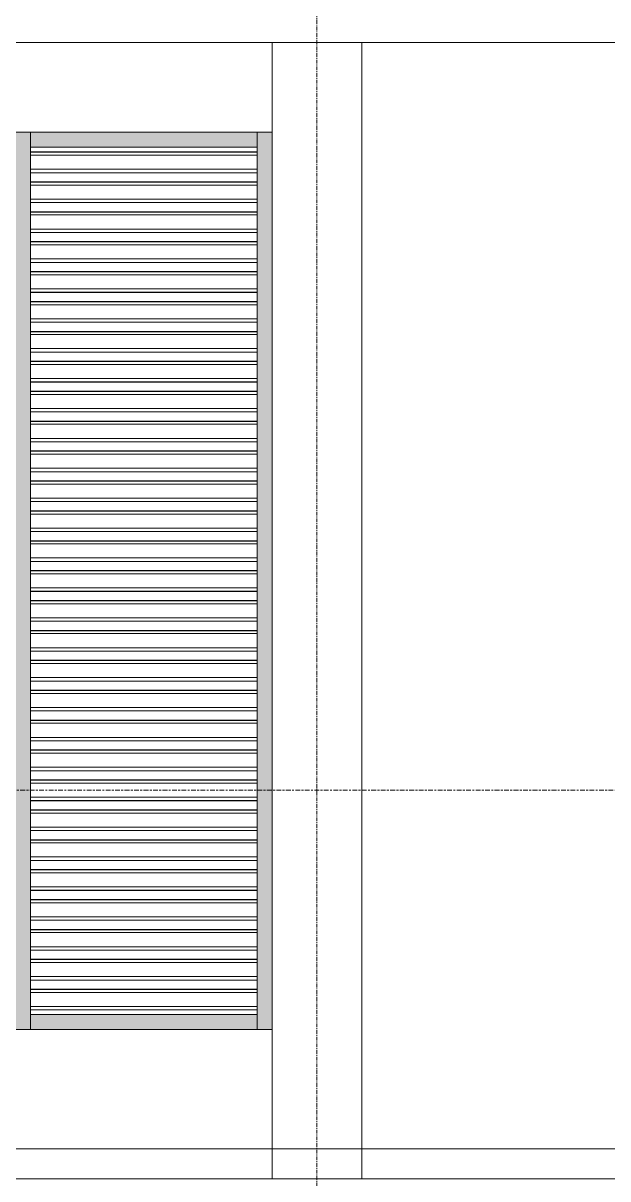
# Model space of a CAD drawing. Header units: millimetres. Extents: x 68650 to 268645, y -2410 to 17645.
# Drawn here: x 138215 to 140172, y 900 to 4765 of the extents above; entities that cross this region are included whole.
import ezdxf

# ---------------------------------------------------------------- set-up
doc = ezdxf.new("R2010")
doc.units = ezdxf.units.MM
doc.linetypes.add('Centre', pattern=[31.75, 6.35, -4.7625, 15.875, -4.7625])
doc.linetypes.add('Grid Line', pattern=[22.225, 12.7, -3.175, 3.175, -3.175])
for name, color, linetype, lineweight in [('A-FLOR', 192, 'Continuous', 18), ('A-FLOR-FNSH-1', 7, 'Continuous', 18), ('A-FLOR-LEVL-2', 51, 'Centre', 9), ('A-GLAZ-CWMG', 51, 'Continuous', 18), ('A-GLAZ-CWMG-3', 254, 'Continuous', 18), ('A-WALL', 113, 'Continuous', 18), ('S-COLS', 52, 'Continuous', 18), ('S-GRID-1', 1, 'Grid Line', 9)]:
    doc.layers.add(name, color=color, linetype=linetype, lineweight=lineweight)

# ---------------------------------------------------------------- blocks, each defined once
blk = doc.blocks.new('Rectangular Mullion - 50 x 100mm-2492465-TKCS_NHÀ MÁY PHÁT ĐIỆN - MẶT ĐỨNG 1')
at = {"layer": 'A-GLAZ-CWMG-3'}
blk.add_hatch(color=256, dxfattribs=at).paths.add_polyline_path([(-78144.2, 4350), (-78144.2, 4400), (-78902.6, 4400), (-78902.6, 4350), (-78575.9, 4350)])
at = {"layer": 'A-GLAZ-CWMG'}
for p, q in [((-78902.6, 4350), (-78902.6, 4400)), ((-78144.2, 4400), (-78902.6, 4400)), ((-78144.2, 4400), (-78144.2, 4350)), ((-78144.2, 4350), (-78902.6, 4350))]:
    blk.add_line(p, q, dxfattribs=at)
blk = doc.blocks.new('Rectangular Mullion - 50 x 100mm-2492467-TKCS_NHÀ MÁY PHÁT ĐIỆN - MẶT ĐỨNG 1')
at = {"layer": 'A-GLAZ-CWMG-3'}
blk.add_hatch(color=256, dxfattribs=at).paths.add_polyline_path([(-77260.9, 1400), (-76502.6, 1400), (-76502.6, 1450), (-77260.9, 1450)])
at = {"layer": 'A-GLAZ-CWMG'}
for p, q in [((-77260.9, 1400), (-77260.9, 1450)), ((-77260.9, 1450), (-76502.6, 1450)), ((-76502.6, 1450), (-76502.6, 1400)), ((-77260.9, 1400), (-76502.6, 1400))]:
    blk.add_line(p, q, dxfattribs=at)
blk = doc.blocks.new('Rectangular Mullion - 50 x 100mm-2333210-TKCS_NHÀ MÁY PHÁT ĐIỆN - MẶT ĐỨNG 1')
at = {"layer": 'A-GLAZ-CWMG-3'}
blk.add_hatch(color=256, dxfattribs=at).paths.add_polyline_path([(-76452.564287, 4300), (-76452.564287, 4400), (-76502.564287, 4400), (-76502.564287, 4300)])
at = {"layer": 'A-GLAZ-CWMG'}
for p, q in [((-76502.564287, 4400), (-76452.564287, 4400)), ((-76502.564287, 4300), (-76502.564287, 4400)), ((-76452.564287, 4300), (-76452.564287, 4400))]:
    blk.add_line(p, q, dxfattribs=at)
blk = doc.blocks.new('Rectangular Mullion - 50 x 100mm-2333211-TKCS_NHÀ MÁY PHÁT ĐIỆN - MẶT ĐỨNG 1')
at = {"layer": 'A-GLAZ-CWMG-3'}
blk.add_hatch(color=256, dxfattribs=at).paths.add_polyline_path([(-76452.564287, 1400), (-76452.564287, 1500), (-76502.564287, 1500), (-76502.564287, 1400)])
at = {"layer": 'A-GLAZ-CWMG'}
for p, q in [((-76502.564287, 1400), (-76502.564287, 1500)), ((-76452.564287, 1400), (-76452.564287, 1500)), ((-76452.564287, 1400), (-76502.564287, 1400))]:
    blk.add_line(p, q, dxfattribs=at)
blk = doc.blocks.new('Rectangular Mullion - 50 x 100mm-2333212-TKCS_NHÀ MÁY PHÁT ĐIỆN - MẶT ĐỨNG 1')
at = {"layer": 'A-GLAZ-CWMG-3'}
blk.add_hatch(color=256, dxfattribs=at).paths.add_polyline_path([(-76452.564287, 1500), (-76452.564287, 1600), (-76502.564287, 1600), (-76502.564287, 1500)])
at = {"layer": 'A-GLAZ-CWMG'}
for p, q in [((-76502.564287, 1500), (-76502.564287, 1600)), ((-76452.564287, 1500), (-76452.564287, 1600))]:
    blk.add_line(p, q, dxfattribs=at)
blk = doc.blocks.new('Rectangular Mullion - MULLION LA SACH-2492469-TKCS_NHÀ MÁY PHÁT ĐIỆN - MẶT ĐỨNG 1')
at = {"layer": 'A-GLAZ-CWMG'}
for p, q in [((-76502.6, 1534.3), (-77260.9, 1534.3)), ((-76502.6, 1533.3), (-77260.9, 1533.3)), ((-76502.6, 1533.2), (-77260.9, 1533.2)), ((-76502.6, 1523.5), (-77260.9, 1523.5)), ((-76502.6, 1476.5), (-77260.9, 1476.5)), ((-76502.6, 1465), (-77260.9, 1465)), ((-76502.6, 1464.8), (-77260.9, 1464.8))]:
    blk.add_line(p, q, dxfattribs=at)
blk = doc.blocks.new('Rectangular Mullion - 50 x 100mm-2333204-TKCS_NHÀ MÁY PHÁT ĐIỆN - MẶT ĐỨNG 1')
at = {"layer": 'A-GLAZ-CWMG-3'}
blk.add_hatch(color=256, dxfattribs=at).paths.add_polyline_path([(-77310.9, 1400), (-77260.9, 1400), (-77260.9, 1500), (-77310.9, 1500)])
at = {"layer": 'A-GLAZ-CWMG'}
for p, q in [((-77310.9, 1500), (-77310.9, 1400)), ((-77260.9, 1500), (-77260.9, 1400)), ((-77260.9, 1400), (-77310.9, 1400))]:
    blk.add_line(p, q, dxfattribs=at)
blk = doc.blocks.new('Rectangular Mullion - 50 x 100mm-2333205-TKCS_NHÀ MÁY PHÁT ĐIỆN - MẶT ĐỨNG 1')
at = {"layer": 'A-GLAZ-CWMG-3'}
blk.add_hatch(color=256, dxfattribs=at).paths.add_polyline_path([(-77310.9, 1500), (-77260.9, 1500), (-77260.9, 1600), (-77310.9, 1600)])
at = {"layer": 'A-GLAZ-CWMG'}
for p, q in [((-77310.9, 1600), (-77310.9, 1500)), ((-77260.9, 1600), (-77260.9, 1500))]:
    blk.add_line(p, q, dxfattribs=at)
blk = doc.blocks.new('Rectangular Mullion - 50 x 100mm-2333206-TKCS_NHÀ MÁY PHÁT ĐIỆN - MẶT ĐỨNG 1')
at = {"layer": 'A-GLAZ-CWMG-3'}
blk.add_hatch(color=256, dxfattribs=at).paths.add_polyline_path([(-77310.9, 4300), (-77260.9, 4300), (-77260.9, 4400), (-77310.9, 4400)])
at = {"layer": 'A-GLAZ-CWMG'}
for p, q in [((-77310.9, 4400), (-77260.9, 4400)), ((-77310.9, 4400), (-77310.9, 4300)), ((-77260.9, 4400), (-77260.9, 4300))]:
    blk.add_line(p, q, dxfattribs=at)

msp = doc.modelspace()

# ---------------------------------------------------------------- linework, layer by layer
at = {"layer": 'A-FLOR'}
for p, q in [((144048.8, 4700), (126048.8, 4700)), ((126048.8, 1000), (144048.8, 1000))]:
    msp.add_line(p, q, dxfattribs=at)
at = {"layer": 'A-FLOR-FNSH-1'}
msp.add_line((145142, 900), (124848.8, 900), dxfattribs=at)
at = {"layer": 'A-FLOR-LEVL-2'}
msp.add_line((123653.4, 2200), (147058.7, 2200), dxfattribs=at)
at = {"layer": 'A-WALL'}
for p, q in [((139048.8, 4400), (139048.8, 4700)), ((139348.8, 4700), (139348.8, 900)), ((136548.8, 4400), (139048.8, 4400)), ((139048.8, 1400), (136548.8, 1400)), ((139048.8, 900), (139048.8, 1400))]:
    msp.add_line(p, q, dxfattribs=at)
at = {"layer": 'S-COLS'}
for p, q in [((139048.8, 4700), (139048.8, 900)), ((139348.8, 900), (139348.8, 4700))]:
    msp.add_line(p, q, dxfattribs=at)
at = {"layer": 'S-GRID-1'}
msp.add_line((139198.8, 140.2), (139198.8, 5540.9), dxfattribs=at)

# ---------------------------------------------------------------- block references
at = {"layer": 'A-GLAZ-CWMG'}
for name, p in [('Rectangular Mullion - 50 x 100mm-2333206-TKCS_NHÀ MÁY PHÁT ĐIỆN - MẶT ĐỨNG 1', (215501.3, 0)), ('Rectangular Mullion - 50 x 100mm-2492465-TKCS_NHÀ MÁY PHÁT ĐIỆN - MẶT ĐỨNG 1', (217143, 0)), ('Rectangular Mullion - 50 x 100mm-2333210-TKCS_NHÀ MÁY PHÁT ĐIỆN - MẶT ĐỨNG 1', (215501.3, 0)), ('Rectangular Mullion - MULLION LA SACH-2492469-TKCS_NHÀ MÁY PHÁT ĐIỆN - MẶT ĐỨNG 1', (215501.3, 2800)), ('Rectangular Mullion - 50 x 100mm-2333205-TKCS_NHÀ MÁY PHÁT ĐIỆN - MẶT ĐỨNG 1', (215501.3, 2700)), ('Rectangular Mullion - 50 x 100mm-2333212-TKCS_NHÀ MÁY PHÁT ĐIỆN - MẶT ĐỨNG 1', (215501.3, 2700)), ('Rectangular Mullion - MULLION LA SACH-2492469-TKCS_NHÀ MÁY PHÁT ĐIỆN - MẶT ĐỨNG 1', (215501.3, 2700)), ('Rectangular Mullion - 50 x 100mm-2333205-TKCS_NHÀ MÁY PHÁT ĐIỆN - MẶT ĐỨNG 1', (215501.3, 2600)), ('Rectangular Mullion - 50 x 100mm-2333212-TKCS_NHÀ MÁY PHÁT ĐIỆN - MẶT ĐỨNG 1', (215501.3, 2600)), ('Rectangular Mullion - 50 x 100mm-2333205-TKCS_NHÀ MÁY PHÁT ĐIỆN - MẶT ĐỨNG 1', (215501.3, 2500)), ('Rectangular Mullion - MULLION LA SACH-2492469-TKCS_NHÀ MÁY PHÁT ĐIỆN - MẶT ĐỨNG 1', (215501.3, 2600)), ('Rectangular Mullion - 50 x 100mm-2333212-TKCS_NHÀ MÁY PHÁT ĐIỆN - MẶT ĐỨNG 1', (215501.3, 2500)), ('Rectangular Mullion - MULLION LA SACH-2492469-TKCS_NHÀ MÁY PHÁT ĐIỆN - MẶT ĐỨNG 1', (215501.3, 2500)), ('Rectangular Mullion - 50 x 100mm-2333205-TKCS_NHÀ MÁY PHÁT ĐIỆN - MẶT ĐỨNG 1', (215501.3, 2400)), ('Rectangular Mullion - 50 x 100mm-2333212-TKCS_NHÀ MÁY PHÁT ĐIỆN - MẶT ĐỨNG 1', (215501.3, 2400)), ('Rectangular Mullion - MULLION LA SACH-2492469-TKCS_NHÀ MÁY PHÁT ĐIỆN - MẶT ĐỨNG 1', (215501.3, 2400)), ('Rectangular Mullion - 50 x 100mm-2333205-TKCS_NHÀ MÁY PHÁT ĐIỆN - MẶT ĐỨNG 1', (215501.3, 2300)), ('Rectangular Mullion - 50 x 100mm-2333212-TKCS_NHÀ MÁY PHÁT ĐIỆN - MẶT ĐỨNG 1', (215501.3, 2300)), ('Rectangular Mullion - MULLION LA SACH-2492469-TKCS_NHÀ MÁY PHÁT ĐIỆN - MẶT ĐỨNG 1', (215501.3, 2300)), ('Rectangular Mullion - 50 x 100mm-2333205-TKCS_NHÀ MÁY PHÁT ĐIỆN - MẶT ĐỨNG 1', (215501.3, 2200)), ('Rectangular Mullion - 50 x 100mm-2333212-TKCS_NHÀ MÁY PHÁT ĐIỆN - MẶT ĐỨNG 1', (215501.3, 2200)), ('Rectangular Mullion - MULLION LA SACH-2492469-TKCS_NHÀ MÁY PHÁT ĐIỆN - MẶT ĐỨNG 1', (215501.3, 2200)), ('Rectangular Mullion - 50 x 100mm-2333205-TKCS_NHÀ MÁY PHÁT ĐIỆN - MẶT ĐỨNG 1', (215501.3, 2100)), ('Rectangular Mullion - 50 x 100mm-2333212-TKCS_NHÀ MÁY PHÁT ĐIỆN - MẶT ĐỨNG 1', (215501.3, 2100)), ('Rectangular Mullion - MULLION LA SACH-2492469-TKCS_NHÀ MÁY PHÁT ĐIỆN - MẶT ĐỨNG 1', (215501.3, 2100)), ('Rectangular Mullion - 50 x 100mm-2333205-TKCS_NHÀ MÁY PHÁT ĐIỆN - MẶT ĐỨNG 1', (215501.3, 2000)), ('Rectangular Mullion - 50 x 100mm-2333212-TKCS_NHÀ MÁY PHÁT ĐIỆN - MẶT ĐỨNG 1', (215501.3, 2000)), ('Rectangular Mullion - MULLION LA SACH-2492469-TKCS_NHÀ MÁY PHÁT ĐIỆN - MẶT ĐỨNG 1', (215501.3, 2000)), ('Rectangular Mullion - 50 x 100mm-2333205-TKCS_NHÀ MÁY PHÁT ĐIỆN - MẶT ĐỨNG 1', (215501.3, 1900)), ('Rectangular Mullion - 50 x 100mm-2333212-TKCS_NHÀ MÁY PHÁT ĐIỆN - MẶT ĐỨNG 1', (215501.3, 1900)), ('Rectangular Mullion - MULLION LA SACH-2492469-TKCS_NHÀ MÁY PHÁT ĐIỆN - MẶT ĐỨNG 1', (215501.3, 1900)), ('Rectangular Mullion - 50 x 100mm-2333205-TKCS_NHÀ MÁY PHÁT ĐIỆN - MẶT ĐỨNG 1', (215501.3, 1800)), ('Rectangular Mullion - 50 x 100mm-2333212-TKCS_NHÀ MÁY PHÁT ĐIỆN - MẶT ĐỨNG 1', (215501.3, 1800)), ('Rectangular Mullion - MULLION LA SACH-2492469-TKCS_NHÀ MÁY PHÁT ĐIỆN - MẶT ĐỨNG 1', (215501.3, 1800)), ('Rectangular Mullion - 50 x 100mm-2333205-TKCS_NHÀ MÁY PHÁT ĐIỆN - MẶT ĐỨNG 1', (215501.3, 1700)), ('Rectangular Mullion - 50 x 100mm-2333212-TKCS_NHÀ MÁY PHÁT ĐIỆN - MẶT ĐỨNG 1', (215501.3, 1700)), ('Rectangular Mullion - MULLION LA SACH-2492469-TKCS_NHÀ MÁY PHÁT ĐIỆN - MẶT ĐỨNG 1', (215501.3, 1700)), ('Rectangular Mullion - 50 x 100mm-2333205-TKCS_NHÀ MÁY PHÁT ĐIỆN - MẶT ĐỨNG 1', (215501.3, 1600)), ('Rectangular Mullion - 50 x 100mm-2333212-TKCS_NHÀ MÁY PHÁT ĐIỆN - MẶT ĐỨNG 1', (215501.3, 1600)), ('Rectangular Mullion - MULLION LA SACH-2492469-TKCS_NHÀ MÁY PHÁT ĐIỆN - MẶT ĐỨNG 1', (215501.3, 1600)), ('Rectangular Mullion - 50 x 100mm-2333205-TKCS_NHÀ MÁY PHÁT ĐIỆN - MẶT ĐỨNG 1', (215501.3, 1500)), ('Rectangular Mullion - 50 x 100mm-2333212-TKCS_NHÀ MÁY PHÁT ĐIỆN - MẶT ĐỨNG 1', (215501.3, 1500)), ('Rectangular Mullion - MULLION LA SACH-2492469-TKCS_NHÀ MÁY PHÁT ĐIỆN - MẶT ĐỨNG 1', (215501.3, 1500)), ('Rectangular Mullion - 50 x 100mm-2333205-TKCS_NHÀ MÁY PHÁT ĐIỆN - MẶT ĐỨNG 1', (215501.3, 1400)), ('Rectangular Mullion - 50 x 100mm-2333212-TKCS_NHÀ MÁY PHÁT ĐIỆN - MẶT ĐỨNG 1', (215501.3, 1400)), ('Rectangular Mullion - 50 x 100mm-2333205-TKCS_NHÀ MÁY PHÁT ĐIỆN - MẶT ĐỨNG 1', (215501.3, 1300)), ('Rectangular Mullion - MULLION LA SACH-2492469-TKCS_NHÀ MÁY PHÁT ĐIỆN - MẶT ĐỨNG 1', (215501.3, 1400)), ('Rectangular Mullion - 50 x 100mm-2333212-TKCS_NHÀ MÁY PHÁT ĐIỆN - MẶT ĐỨNG 1', (215501.3, 1300)), ('Rectangular Mullion - MULLION LA SACH-2492469-TKCS_NHÀ MÁY PHÁT ĐIỆN - MẶT ĐỨNG 1', (215501.3, 1300)), ('Rectangular Mullion - 50 x 100mm-2333205-TKCS_NHÀ MÁY PHÁT ĐIỆN - MẶT ĐỨNG 1', (215501.3, 1200)), ('Rectangular Mullion - 50 x 100mm-2333212-TKCS_NHÀ MÁY PHÁT ĐIỆN - MẶT ĐỨNG 1', (215501.3, 1200)), ('Rectangular Mullion - MULLION LA SACH-2492469-TKCS_NHÀ MÁY PHÁT ĐIỆN - MẶT ĐỨNG 1', (215501.3, 1200)), ('Rectangular Mullion - 50 x 100mm-2333205-TKCS_NHÀ MÁY PHÁT ĐIỆN - MẶT ĐỨNG 1', (215501.3, 1100)), ('Rectangular Mullion - 50 x 100mm-2333212-TKCS_NHÀ MÁY PHÁT ĐIỆN - MẶT ĐỨNG 1', (215501.3, 1100)), ('Rectangular Mullion - MULLION LA SACH-2492469-TKCS_NHÀ MÁY PHÁT ĐIỆN - MẶT ĐỨNG 1', (215501.3, 1100)), ('Rectangular Mullion - 50 x 100mm-2333205-TKCS_NHÀ MÁY PHÁT ĐIỆN - MẶT ĐỨNG 1', (215501.3, 1000)), ('Rectangular Mullion - 50 x 100mm-2333212-TKCS_NHÀ MÁY PHÁT ĐIỆN - MẶT ĐỨNG 1', (215501.3, 1000)), ('Rectangular Mullion - MULLION LA SACH-2492469-TKCS_NHÀ MÁY PHÁT ĐIỆN - MẶT ĐỨNG 1', (215501.3, 1000)), ('Rectangular Mullion - 50 x 100mm-2333205-TKCS_NHÀ MÁY PHÁT ĐIỆN - MẶT ĐỨNG 1', (215501.3, 900)), ('Rectangular Mullion - 50 x 100mm-2333212-TKCS_NHÀ MÁY PHÁT ĐIỆN - MẶT ĐỨNG 1', (215501.3, 900)), ('Rectangular Mullion - 50 x 100mm-2333205-TKCS_NHÀ MÁY PHÁT ĐIỆN - MẶT ĐỨNG 1', (215501.3, 800)), ('Rectangular Mullion - MULLION LA SACH-2492469-TKCS_NHÀ MÁY PHÁT ĐIỆN - MẶT ĐỨNG 1', (215501.3, 900)), ('Rectangular Mullion - 50 x 100mm-2333212-TKCS_NHÀ MÁY PHÁT ĐIỆN - MẶT ĐỨNG 1', (215501.3, 800)), ('Rectangular Mullion - MULLION LA SACH-2492469-TKCS_NHÀ MÁY PHÁT ĐIỆN - MẶT ĐỨNG 1', (215501.3, 800)), ('Rectangular Mullion - 50 x 100mm-2333205-TKCS_NHÀ MÁY PHÁT ĐIỆN - MẶT ĐỨNG 1', (215501.3, 700)), ('Rectangular Mullion - 50 x 100mm-2333212-TKCS_NHÀ MÁY PHÁT ĐIỆN - MẶT ĐỨNG 1', (215501.3, 700)), ('Rectangular Mullion - MULLION LA SACH-2492469-TKCS_NHÀ MÁY PHÁT ĐIỆN - MẶT ĐỨNG 1', (215501.3, 700)), ('Rectangular Mullion - 50 x 100mm-2333205-TKCS_NHÀ MÁY PHÁT ĐIỆN - MẶT ĐỨNG 1', (215501.3, 600)), ('Rectangular Mullion - 50 x 100mm-2333212-TKCS_NHÀ MÁY PHÁT ĐIỆN - MẶT ĐỨNG 1', (215501.3, 600)), ('Rectangular Mullion - MULLION LA SACH-2492469-TKCS_NHÀ MÁY PHÁT ĐIỆN - MẶT ĐỨNG 1', (215501.3, 600)), ('Rectangular Mullion - 50 x 100mm-2333205-TKCS_NHÀ MÁY PHÁT ĐIỆN - MẶT ĐỨNG 1', (215501.3, 500)), ('Rectangular Mullion - 50 x 100mm-2333212-TKCS_NHÀ MÁY PHÁT ĐIỆN - MẶT ĐỨNG 1', (215501.3, 500)), ('Rectangular Mullion - MULLION LA SACH-2492469-TKCS_NHÀ MÁY PHÁT ĐIỆN - MẶT ĐỨNG 1', (215501.3, 500)), ('Rectangular Mullion - 50 x 100mm-2333205-TKCS_NHÀ MÁY PHÁT ĐIỆN - MẶT ĐỨNG 1', (215501.3, 400)), ('Rectangular Mullion - 50 x 100mm-2333212-TKCS_NHÀ MÁY PHÁT ĐIỆN - MẶT ĐỨNG 1', (215501.3, 400)), ('Rectangular Mullion - MULLION LA SACH-2492469-TKCS_NHÀ MÁY PHÁT ĐIỆN - MẶT ĐỨNG 1', (215501.3, 400)), ('Rectangular Mullion - 50 x 100mm-2333205-TKCS_NHÀ MÁY PHÁT ĐIỆN - MẶT ĐỨNG 1', (215501.3, 300)), ('Rectangular Mullion - 50 x 100mm-2333212-TKCS_NHÀ MÁY PHÁT ĐIỆN - MẶT ĐỨNG 1', (215501.3, 300)), ('Rectangular Mullion - MULLION LA SACH-2492469-TKCS_NHÀ MÁY PHÁT ĐIỆN - MẶT ĐỨNG 1', (215501.3, 300)), ('Rectangular Mullion - 50 x 100mm-2333205-TKCS_NHÀ MÁY PHÁT ĐIỆN - MẶT ĐỨNG 1', (215501.3, 200)), ('Rectangular Mullion - 50 x 100mm-2333212-TKCS_NHÀ MÁY PHÁT ĐIỆN - MẶT ĐỨNG 1', (215501.3, 200)), ('Rectangular Mullion - MULLION LA SACH-2492469-TKCS_NHÀ MÁY PHÁT ĐIỆN - MẶT ĐỨNG 1', (215501.3, 200)), ('Rectangular Mullion - 50 x 100mm-2333205-TKCS_NHÀ MÁY PHÁT ĐIỆN - MẶT ĐỨNG 1', (215501.3, 100)), ('Rectangular Mullion - 50 x 100mm-2333212-TKCS_NHÀ MÁY PHÁT ĐIỆN - MẶT ĐỨNG 1', (215501.3, 100)), ('Rectangular Mullion - MULLION LA SACH-2492469-TKCS_NHÀ MÁY PHÁT ĐIỆN - MẶT ĐỨNG 1', (215501.3, 100)), ('Rectangular Mullion - 50 x 100mm-2333205-TKCS_NHÀ MÁY PHÁT ĐIỆN - MẶT ĐỨNG 1', (215501.3, 0)), ('Rectangular Mullion - 50 x 100mm-2333212-TKCS_NHÀ MÁY PHÁT ĐIỆN - MẶT ĐỨNG 1', (215501.3, 0)), ('Rectangular Mullion - MULLION LA SACH-2492469-TKCS_NHÀ MÁY PHÁT ĐIỆN - MẶT ĐỨNG 1', (215501.3, 0)), ('Rectangular Mullion - 50 x 100mm-2333204-TKCS_NHÀ MÁY PHÁT ĐIỆN - MẶT ĐỨNG 1', (215501.3, 0)), ('Rectangular Mullion - 50 x 100mm-2333211-TKCS_NHÀ MÁY PHÁT ĐIỆN - MẶT ĐỨNG 1', (215501.3, 0)), ('Rectangular Mullion - 50 x 100mm-2492467-TKCS_NHÀ MÁY PHÁT ĐIỆN - MẶT ĐỨNG 1', (215501.3, 0))]:
    msp.add_blockref(name, p, dxfattribs=at)

doc.saveas('drawing.dxf')
